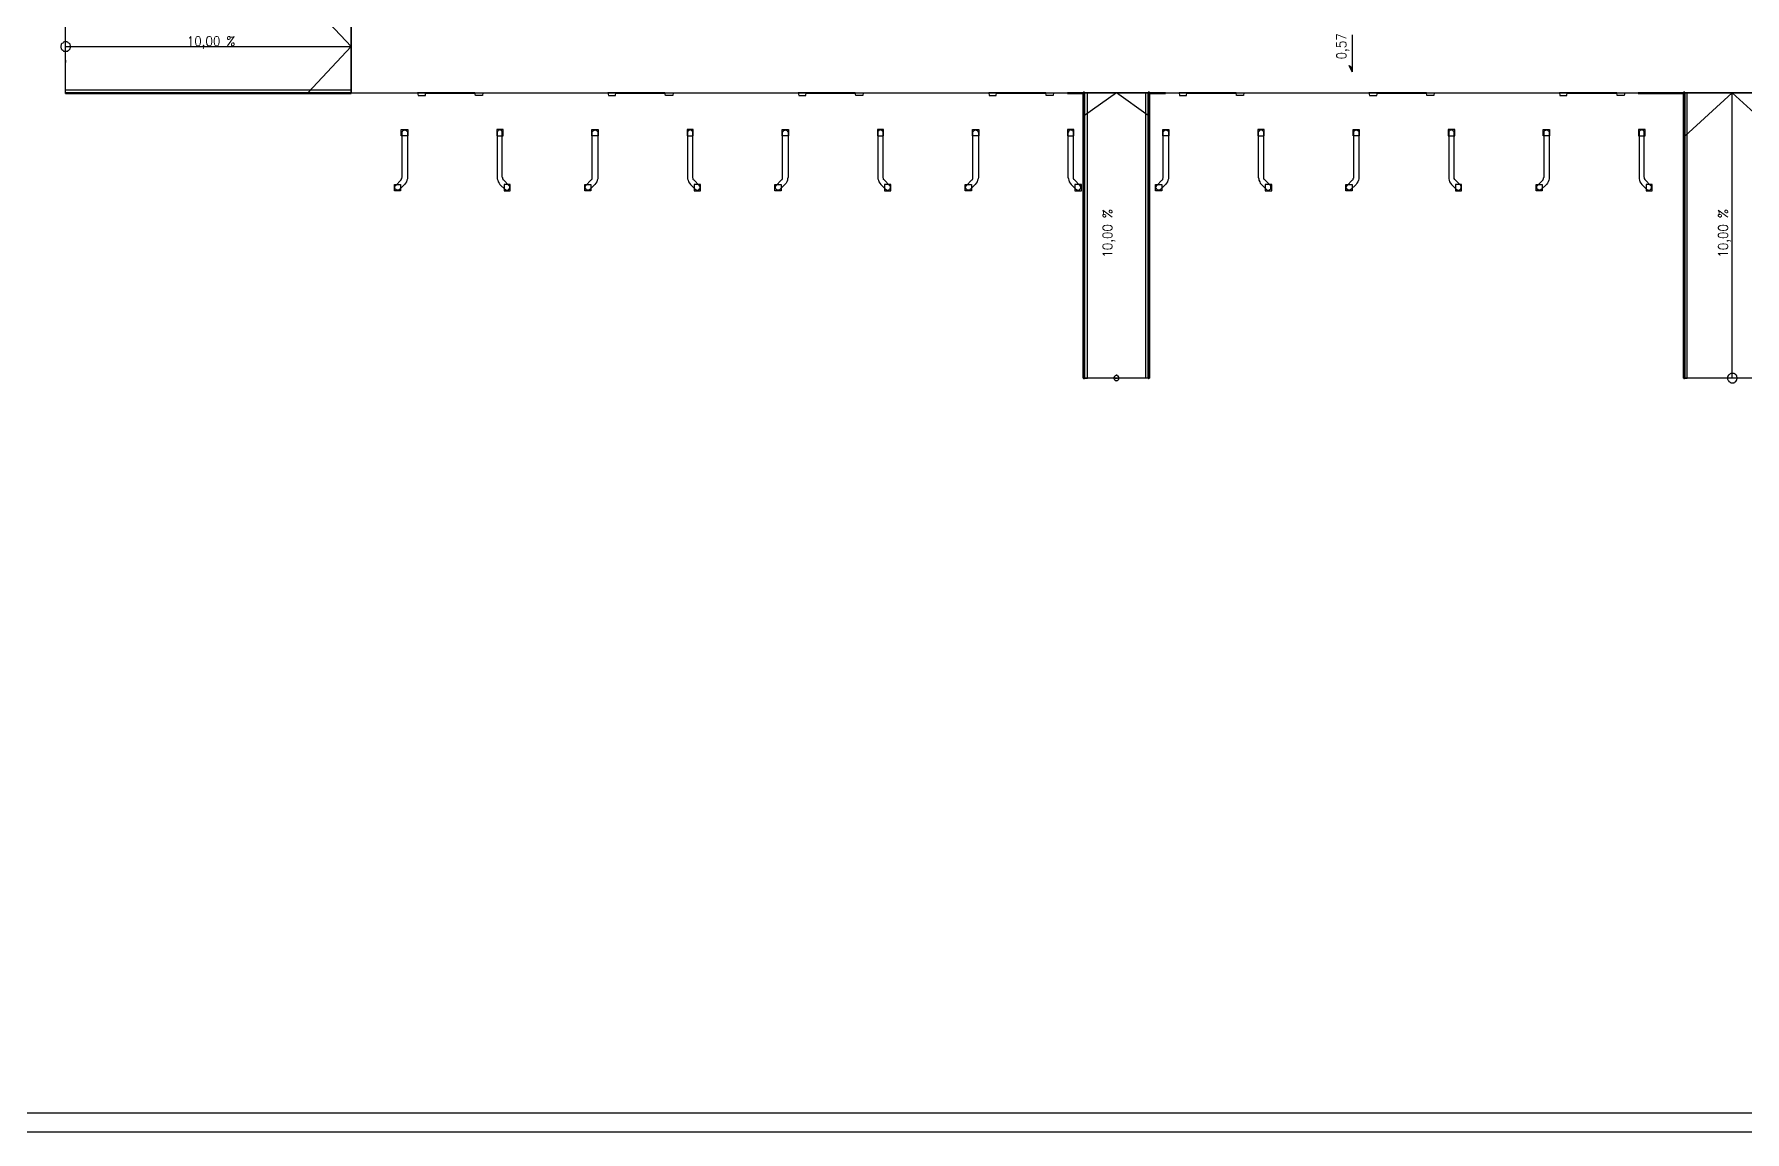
# Model space of a CAD drawing. Header units: millimetres. Extents: x 0 to 420, y 0 to 297.
# Drawn here: x 87.4 to 243.8, y 0 to 100.3 of the extents above; entities that cross this region are included whole.
import ezdxf

# ---------------------------------------------------------------- set-up
doc = ezdxf.new("R2010")
doc.units = ezdxf.units.MM
doc.layers.get('0').update_dxf_attribs({"linetype": 'CONTINUOUS'})
doc.styles.get("Standard").update_dxf_attribs({"font": 'STANDARD'})

msp = doc.modelspace()

# ---------------------------------------------------------------- hatches: boundary and pattern name
at = {"true_color": 0x000007}
h = msp.add_hatch(color=0, dxfattribs=at)
h.paths.add_polyline_path([(207.602667, 97.451333), (207.899, 97.239667), (207.687333, 97.239667)], flags=0)
h.paths.add_polyline_path([(207.899, 97.239667), (207.687333, 97.239667), (207.899, 96.858667)], flags=0)
at = {"true_color": 0x0000fc}
h = msp.add_hatch(color=0, dxfattribs=at)
h.paths.add_polyline_path([(127.719667, 94.953667), (123.19, 94.953667), (127.719667, 94.911333)], flags=0)
h.paths.add_polyline_path([(123.19, 94.953667), (127.719667, 94.911333), (123.19, 94.911333)], flags=0)
h = msp.add_hatch(color=0, dxfattribs=at)
h.paths.add_polyline_path([(145.076333, 94.953667), (140.589, 94.953667), (145.076333, 94.911333)], flags=0)
h.paths.add_polyline_path([(140.589, 94.953667), (145.076333, 94.911333), (140.589, 94.911333)], flags=0)
h = msp.add_hatch(color=0, dxfattribs=at)
h.paths.add_polyline_path([(162.475333, 94.953667), (157.988, 94.953667), (162.475333, 94.911333)], flags=0)
h.paths.add_polyline_path([(157.988, 94.953667), (162.475333, 94.911333), (157.988, 94.911333)], flags=0)
h = msp.add_hatch(color=0, dxfattribs=at)
h.paths.add_polyline_path([(179.874333, 94.953667), (175.387, 94.953667), (179.874333, 94.911333)], flags=0)
h.paths.add_polyline_path([(175.387, 94.953667), (179.874333, 94.911333), (175.387, 94.911333)], flags=0)
h = msp.add_hatch(color=0, dxfattribs=at)
h.paths.add_polyline_path([(197.273333, 94.953667), (192.786, 94.953667), (197.273333, 94.911333)], flags=0)
h.paths.add_polyline_path([(192.786, 94.953667), (197.273333, 94.911333), (192.786, 94.911333)], flags=0)
h = msp.add_hatch(color=0, dxfattribs=at)
h.paths.add_polyline_path([(214.672333, 94.953667), (210.185, 94.953667), (214.672333, 94.911333)], flags=0)
h.paths.add_polyline_path([(210.185, 94.953667), (214.672333, 94.911333), (210.185, 94.911333)], flags=0)
h = msp.add_hatch(color=0, dxfattribs=at)
h.paths.add_polyline_path([(232.071333, 94.953667), (227.541667, 94.953667), (232.071333, 94.911333)], flags=0)
h.paths.add_polyline_path([(227.541667, 94.953667), (232.071333, 94.911333), (227.541667, 94.911333)], flags=0)

# ---------------------------------------------------------------- linework, layer by layer
at = {"color": 0, "true_color": 0x000007}
for points in [[(0.211668, 0), (420.073667, 0), (420.073667, 296.925999), (0.211668, 296.925999)], [(7.239002, 1.735667), (418.338, 1.735667), (418.338, 295.190332), (7.239002, 295.190332)], [(116.416667, 94.953667), (377.994333, 94.953667), (377.994333, 103.589667), (116.416667, 103.589667)], [(90.762667, 99.187), (90.762667, 99.229333), (90.720333, 99.314), (90.720333, 99.398667), (90.678, 99.441), (90.593333, 99.483333), (90.551, 99.525667), (90.508667, 99.568), (90.424, 99.610333), (90.339333, 99.610333), (90.297, 99.610333), (90.212333, 99.610333), (90.127667, 99.568), (90.085333, 99.525667), (90.043, 99.483333), (89.958333, 99.441), (89.916, 99.398667), (89.916, 99.314), (89.873667, 99.229333), (89.873667, 99.187), (89.873667, 99.102333), (89.916, 99.017667), (89.916, 98.975333), (89.958333, 98.890667), (90.043, 98.848333), (90.085333, 98.806), (90.127667, 98.763667), (90.212333, 98.763667), (90.297, 98.763667), (90.339333, 98.763667), (90.424, 98.763667), (90.508667, 98.763667), (90.551, 98.806), (90.593333, 98.848333), (90.678, 98.890667), (90.720333, 98.975333), (90.720333, 99.017667), (90.762667, 99.102333)], [(207.602667, 97.451333), (207.899, 97.239667), (207.687333, 97.239667)], [(207.899, 97.239667), (207.687333, 97.239667), (207.899, 96.858667)], [(116.416667, 95.080667), (116.416667, 94.953667), (90.297, 94.953667), (90.297, 95.207667), (116.416667, 95.207667)], [(116.416667, 94.869), (90.297, 94.869), (90.297, 94.953667), (116.416667, 94.953667), (116.416667, 94.869), (90.297, 94.869), (90.297, 94.953667), (116.416667, 94.953667), (116.416667, 94.869), (90.297, 94.869), (90.297, 94.953667), (116.416667, 94.953667), (116.416667, 94.869), (90.297, 94.869), (90.297, 94.953667), (116.416667, 94.953667), (116.416667, 94.869), (116.416667, 94.953667), (90.297, 94.953667), (90.297, 94.869)], [(90.297, 94.953667), (90.297, 94.911333), (90.297, 94.869), (90.339333, 94.869), (90.339333, 94.911333), (90.339333, 94.953667)], [(92.964, 94.869), (92.964, 94.953667), (92.879333, 94.953667), (92.879333, 94.869)], [(95.546333, 94.869), (95.546333, 94.953667), (95.504, 94.953667), (95.504, 94.869)], [(98.171, 94.869), (98.171, 94.953667), (98.128667, 94.953667), (98.128667, 94.869)], [(100.795667, 94.869), (100.795667, 94.953667), (100.711, 94.953667), (100.711, 94.869)], [(103.378, 94.869), (103.378, 94.953667), (103.335667, 94.953667), (103.335667, 94.869)], [(106.002667, 94.869), (106.002667, 94.953667), (105.960333, 94.953667), (105.960333, 94.869)], [(108.627333, 94.869), (108.627333, 94.953667), (108.542667, 94.953667), (108.542667, 94.869)], [(111.209667, 94.869), (111.209667, 94.953667), (111.167333, 94.953667), (111.167333, 94.869)], [(113.834333, 94.869), (113.834333, 94.953667), (113.749667, 94.953667), (113.749667, 94.869)], [(116.416667, 94.953667), (116.374333, 94.953667), (116.374333, 94.911333), (116.374333, 94.869), (116.416667, 94.869), (116.416667, 94.911333)], [(122.470333, 94.953667), (122.512667, 94.699667), (122.555, 94.699667), (123.147667, 94.699667), (123.19, 94.699667), (123.19, 94.953667)], [(123.19, 94.911333), (127.719667, 94.911333), (127.719667, 94.953667), (123.19, 94.953667)], [(123.19, 94.911333), (123.782667, 94.911333)], [(123.782667, 94.911333), (124.375333, 94.911333), (123.782667, 94.911333), (123.19, 94.911333)], [(124.375333, 94.911333), (124.968, 94.911333), (124.375333, 94.911333), (123.486333, 94.911333), (124.375333, 94.911333), (124.968, 94.911333), (124.375333, 94.911333), (123.486333, 94.911333)], [(124.968, 94.911333), (125.518333, 94.911333), (124.968, 94.911333), (124.079, 94.911333)], [(125.518333, 94.911333), (126.111, 94.911333), (125.518333, 94.911333), (124.671667, 94.911333)], [(126.111, 94.911333), (126.703667, 94.911333), (126.111, 94.911333), (125.222, 94.911333)], [(126.703667, 94.911333), (127.254, 94.911333), (126.703667, 94.911333), (125.814667, 94.911333)], [(127.254, 94.911333), (127.719667, 94.911333), (127.254, 94.911333), (126.407333, 94.911333)], [(127.719667, 94.911333), (127.550333, 94.911333), (127.719667, 94.911333), (126.957667, 94.911333)], [(128.439333, 94.953667), (128.397, 94.699667), (128.354667, 94.699667), (127.762, 94.699667), (127.719667, 94.953667)], [(139.869333, 94.953667), (139.911667, 94.699667), (139.954, 94.699667), (140.546667, 94.699667), (140.589, 94.953667)], [(140.589, 94.911333), (145.076333, 94.911333), (145.076333, 94.953667), (140.589, 94.953667)], [(140.589, 94.911333), (141.181667, 94.911333)], [(141.181667, 94.911333), (141.774333, 94.911333), (141.181667, 94.911333), (140.589, 94.911333)], [(141.774333, 94.911333), (142.324667, 94.911333), (141.774333, 94.911333), (140.885333, 94.911333), (141.774333, 94.911333), (142.324667, 94.911333), (141.774333, 94.911333), (140.885333, 94.911333)], [(142.324667, 94.911333), (142.917333, 94.911333), (142.324667, 94.911333), (141.478, 94.911333)], [(142.917333, 94.911333), (143.51, 94.911333), (142.917333, 94.911333), (142.070667, 94.911333)], [(143.51, 94.911333), (144.060333, 94.911333), (143.51, 94.911333), (142.621, 94.911333)], [(144.060333, 94.911333), (144.653, 94.911333), (144.060333, 94.911333), (143.213667, 94.911333)], [(144.653, 94.911333), (145.076333, 94.911333), (144.653, 94.911333), (143.806333, 94.911333)], [(145.076333, 94.911333), (144.949333, 94.911333), (145.076333, 94.911333), (144.356667, 94.911333)], [(145.838333, 94.953667), (145.796, 94.699667), (145.753667, 94.699667), (145.161, 94.699667), (145.118667, 94.699667), (145.076333, 94.953667)], [(157.268333, 94.953667), (157.310667, 94.699667), (157.353, 94.699667), (157.903333, 94.699667), (157.945667, 94.699667), (157.988, 94.953667)], [(157.988, 94.911333), (162.475333, 94.911333), (162.475333, 94.953667), (157.988, 94.953667)], [(157.988, 94.911333), (158.580667, 94.911333)], [(158.580667, 94.911333), (159.131, 94.911333), (158.580667, 94.911333), (157.988, 94.911333)], [(159.131, 94.911333), (159.723667, 94.911333), (159.131, 94.911333), (158.284333, 94.911333), (159.131, 94.911333), (159.723667, 94.911333), (159.131, 94.911333), (158.284333, 94.911333)], [(159.723667, 94.911333), (160.316333, 94.911333), (159.723667, 94.911333), (158.877, 94.911333)], [(160.316333, 94.911333), (160.909, 94.911333), (160.316333, 94.911333), (159.427333, 94.911333)], [(160.909, 94.911333), (161.459333, 94.911333), (160.909, 94.911333), (160.02, 94.911333)], [(161.459333, 94.911333), (162.052, 94.911333), (161.459333, 94.911333), (160.612667, 94.911333)], [(162.052, 94.911333), (162.475333, 94.911333), (162.052, 94.911333), (161.163, 94.911333)], [(162.475333, 94.911333), (162.348333, 94.911333), (162.475333, 94.911333), (161.755667, 94.911333)], [(163.195, 94.953667), (163.152667, 94.699667), (162.56, 94.699667), (162.517667, 94.699667), (162.475333, 94.953667)], [(174.667333, 94.953667), (174.709667, 94.699667), (175.302333, 94.699667), (175.344667, 94.699667), (175.387, 94.953667)], [(175.387, 94.911333), (179.874333, 94.911333), (179.874333, 94.953667), (175.387, 94.953667)], [(175.387, 94.911333), (175.979667, 94.911333)], [(175.979667, 94.911333), (176.53, 94.911333), (175.979667, 94.911333), (175.387, 94.911333)], [(176.53, 94.911333), (177.122667, 94.911333), (176.53, 94.911333), (175.683333, 94.911333), (176.53, 94.911333), (177.122667, 94.911333), (176.53, 94.911333), (175.683333, 94.911333)], [(177.122667, 94.911333), (177.715333, 94.911333), (177.122667, 94.911333), (176.233667, 94.911333)], [(177.715333, 94.911333), (178.265667, 94.911333), (177.715333, 94.911333), (176.826333, 94.911333)], [(178.265667, 94.911333), (178.858333, 94.911333), (178.265667, 94.911333), (177.419, 94.911333)], [(178.858333, 94.911333), (179.451, 94.911333), (178.858333, 94.911333), (178.011667, 94.911333)], [(179.451, 94.911333), (179.874333, 94.911333), (179.451, 94.911333), (178.562, 94.911333)], [(179.874333, 94.911333), (179.747333, 94.911333), (179.874333, 94.911333), (179.154667, 94.911333)], [(180.594, 94.953667), (180.551667, 94.699667), (179.959, 94.699667), (179.916667, 94.699667), (179.874333, 94.953667)], [(181.864, 94.953667), (183.430333, 94.953667), (183.430333, 94.869), (181.864, 94.869), (181.864, 94.953667), (183.430333, 94.953667), (183.430333, 94.869), (181.864, 94.869), (181.864, 94.953667), (183.430333, 94.953667), (183.430333, 94.869), (181.864, 94.869), (181.864, 94.953667), (183.430333, 94.953667), (183.430333, 94.869), (181.864, 94.869), (181.864, 94.953667), (181.864, 94.869), (183.430333, 94.869), (183.430333, 94.953667)], [(181.864, 94.869), (181.906333, 94.869), (181.906333, 94.911333), (181.906333, 94.953667), (181.864, 94.953667), (181.864, 94.911333)], [(183.303333, 94.953667), (183.345667, 94.953667), (183.388, 94.953667), (183.430333, 94.953667), (183.430333, 94.996), (183.388, 94.996), (183.345667, 94.996)], [(183.430333, 94.953667), (183.430333, 68.876333), (183.303333, 68.876333), (183.303333, 94.953667), (183.430333, 94.953667), (183.430333, 68.876333), (183.303333, 68.876333), (183.303333, 94.953667), (183.430333, 94.953667), (183.430333, 68.876333), (183.303333, 68.876333), (183.303333, 94.953667), (183.430333, 94.953667), (183.430333, 68.876333), (183.303333, 68.876333), (183.303333, 94.953667), (183.430333, 94.953667), (183.303333, 94.953667), (183.303333, 68.876333), (183.430333, 68.876333)], [(183.557333, 94.953667), (183.430333, 94.953667), (183.430333, 68.876333), (183.684333, 68.876333), (183.684333, 94.953667)], [(189.103, 94.953667), (189.23, 94.953667), (189.23, 68.876333), (189.018333, 68.876333), (189.018333, 94.953667)], [(189.23, 94.953667), (189.272333, 94.953667), (189.314667, 94.953667), (189.357, 94.953667), (189.357, 94.996), (189.314667, 94.996), (189.272333, 94.996), (189.23, 94.996)], [(190.796333, 94.869), (189.23, 94.869), (189.23, 94.953667), (190.796333, 94.953667), (190.796333, 94.869), (189.23, 94.869), (189.23, 94.953667), (190.796333, 94.953667), (190.796333, 94.869), (189.23, 94.869), (189.23, 94.953667), (190.796333, 94.953667), (190.796333, 94.869), (189.23, 94.869), (189.23, 94.953667), (190.796333, 94.953667), (190.796333, 94.869), (190.796333, 94.953667), (189.23, 94.953667), (189.23, 94.869)], [(189.357, 94.953667), (189.357, 68.876333), (189.23, 68.876333), (189.23, 94.953667), (189.357, 94.953667), (189.357, 68.876333), (189.23, 68.876333), (189.23, 94.953667), (189.357, 94.953667), (189.357, 68.876333), (189.23, 68.876333), (189.23, 94.953667), (189.357, 94.953667), (189.357, 68.876333), (189.23, 68.876333), (189.23, 94.953667), (189.357, 94.953667), (189.23, 94.953667), (189.23, 68.876333), (189.357, 68.876333)], [(190.796333, 94.953667), (190.754, 94.953667), (190.754, 94.911333), (190.754, 94.869), (190.796333, 94.869), (190.838667, 94.869), (190.838667, 94.911333), (190.838667, 94.953667)], [(192.066333, 94.953667), (192.108667, 94.699667), (192.701333, 94.699667), (192.743667, 94.699667), (192.786, 94.953667)], [(192.786, 94.911333), (197.273333, 94.911333), (197.273333, 94.953667), (192.786, 94.953667)], [(192.786, 94.911333), (193.336333, 94.911333)], [(193.336333, 94.911333), (193.929, 94.911333), (193.336333, 94.911333), (192.786, 94.911333)], [(193.929, 94.911333), (194.521667, 94.911333), (193.929, 94.911333), (193.082333, 94.911333), (193.929, 94.911333), (194.521667, 94.911333), (193.929, 94.911333), (193.082333, 94.911333)], [(194.521667, 94.911333), (195.114333, 94.911333), (194.521667, 94.911333), (193.632667, 94.911333)], [(195.114333, 94.911333), (195.664667, 94.911333), (195.114333, 94.911333), (194.225333, 94.911333)], [(195.664667, 94.911333), (196.257333, 94.911333), (195.664667, 94.911333), (194.818, 94.911333)], [(196.257333, 94.911333), (196.85, 94.911333), (196.257333, 94.911333), (195.368333, 94.911333)], [(196.85, 94.911333), (197.273333, 94.911333), (196.85, 94.911333), (195.961, 94.911333)], [(197.273333, 94.911333), (197.104, 94.911333), (197.273333, 94.911333), (196.553667, 94.911333)], [(197.993, 94.953667), (197.950667, 94.699667), (197.908333, 94.699667), (197.358, 94.699667), (197.315667, 94.699667), (197.273333, 94.953667)], [(209.423, 94.953667), (209.465333, 94.699667), (209.507667, 94.699667), (210.100333, 94.699667), (210.142667, 94.699667), (210.185, 94.953667)], [(210.185, 94.911333), (214.672333, 94.911333), (214.672333, 94.953667), (210.185, 94.953667)], [(210.185, 94.911333), (210.735333, 94.911333)], [(210.735333, 94.911333), (211.328, 94.911333), (210.735333, 94.911333), (210.185, 94.911333)], [(211.328, 94.911333), (211.920667, 94.911333), (211.328, 94.911333), (210.439, 94.911333), (211.328, 94.911333), (211.920667, 94.911333), (211.328, 94.911333), (210.439, 94.911333)], [(211.920667, 94.911333), (212.471, 94.911333), (211.920667, 94.911333), (211.031667, 94.911333)], [(212.471, 94.911333), (213.063667, 94.911333), (212.471, 94.911333), (211.624333, 94.911333)], [(213.063667, 94.911333), (213.656333, 94.911333), (213.063667, 94.911333), (212.217, 94.911333)], [(213.656333, 94.911333), (214.206667, 94.911333), (213.656333, 94.911333), (212.767333, 94.911333)], [(214.206667, 94.911333), (214.672333, 94.911333), (214.206667, 94.911333), (213.36, 94.911333)], [(214.672333, 94.911333), (214.503, 94.911333), (214.672333, 94.911333), (213.952667, 94.911333)], [(215.392, 94.953667), (215.349667, 94.699667), (215.307333, 94.699667), (214.714667, 94.699667), (214.672333, 94.953667)], [(226.822, 94.953667), (226.864333, 94.699667), (226.906667, 94.699667), (227.499333, 94.699667), (227.541667, 94.953667)], [(227.541667, 94.911333), (232.071333, 94.911333), (232.071333, 94.953667), (227.541667, 94.953667)], [(227.541667, 94.911333), (228.134333, 94.911333)], [(228.134333, 94.911333), (228.727, 94.911333), (228.134333, 94.911333), (227.541667, 94.911333)], [(228.727, 94.911333), (229.319667, 94.911333), (228.727, 94.911333), (227.838, 94.911333), (228.727, 94.911333), (229.319667, 94.911333), (228.727, 94.911333), (227.838, 94.911333)], [(229.319667, 94.911333), (229.87, 94.911333), (229.319667, 94.911333), (228.430667, 94.911333)], [(229.87, 94.911333), (230.462667, 94.911333), (229.87, 94.911333), (229.023333, 94.911333)], [(230.462667, 94.911333), (231.055333, 94.911333), (230.462667, 94.911333), (229.573667, 94.911333)], [(231.055333, 94.911333), (231.605667, 94.911333), (231.055333, 94.911333), (230.166333, 94.911333)], [(231.605667, 94.911333), (232.071333, 94.911333), (231.605667, 94.911333), (230.759, 94.911333)], [(232.071333, 94.911333), (231.902, 94.911333), (232.071333, 94.911333), (231.309333, 94.911333)], [(232.791, 94.953667), (232.748667, 94.699667), (232.706333, 94.699667), (232.113667, 94.699667), (232.071333, 94.953667)], [(234.061, 94.869), (234.103333, 94.911333), (234.103333, 94.953667), (234.061, 94.953667), (234.018667, 94.953667), (234.018667, 94.911333), (234.018667, 94.869)], [(234.061, 94.953667), (238.294333, 94.953667), (238.294333, 94.869), (234.061, 94.869), (234.061, 94.953667), (238.294333, 94.953667), (238.294333, 94.869), (234.061, 94.869), (234.061, 94.953667), (238.294333, 94.953667), (238.294333, 94.869), (234.061, 94.869), (234.061, 94.953667), (238.294333, 94.953667), (238.294333, 94.869), (234.061, 94.869), (234.061, 94.953667), (234.061, 94.869), (238.294333, 94.869), (238.294333, 94.953667)], [(236.135333, 94.953667), (236.135333, 94.869), (236.177667, 94.869), (236.177667, 94.953667)], [(238.167333, 94.953667), (238.209667, 94.953667), (238.252, 94.953667), (238.294333, 94.953667), (238.294333, 94.996), (238.252, 94.996), (238.209667, 94.996), (238.167333, 94.996)], [(238.294333, 94.953667), (238.294333, 68.876333), (238.167333, 68.876333), (238.167333, 94.953667), (238.294333, 94.953667), (238.294333, 68.876333), (238.167333, 68.876333), (238.167333, 94.953667), (238.294333, 94.953667), (238.294333, 68.876333), (238.167333, 68.876333), (238.167333, 94.953667), (238.294333, 94.953667), (238.294333, 68.876333), (238.167333, 68.876333), (238.167333, 94.953667), (238.294333, 94.953667), (238.167333, 94.953667), (238.167333, 68.876333), (238.294333, 68.876333)], [(238.379, 94.953667), (238.294333, 94.953667), (238.294333, 68.876333), (238.506, 68.876333), (238.506, 94.953667)], [(183.430333, 92.371333), (183.303333, 92.371333), (183.303333, 92.329), (183.430333, 92.329)], [(189.357, 92.371333), (189.23, 92.371333), (189.23, 92.329), (189.357, 92.329)], [(238.294333, 92.371333), (238.167333, 92.371333), (238.167333, 92.329), (238.294333, 92.329)], [(121.539, 91.313), (121.539, 87.249), (121.539, 87.079667), (121.496667, 86.952667), (121.454333, 86.825667), (121.369667, 86.698667), (121.285, 86.571667), (120.819333, 86.106), (120.777, 86.106), (120.734667, 86.063667), (120.692333, 86.063667), (120.65, 86.063667), (120.607667, 86.063667), (120.565333, 86.063667), (120.523, 86.106), (120.480667, 86.106), (120.438333, 86.148333), (120.438333, 86.190667), (120.396, 86.190667), (120.396, 86.233), (120.396, 86.275333), (120.396, 86.317667), (120.396, 86.36), (120.396, 86.402333), (120.438333, 86.444667), (120.480667, 86.487), (120.946333, 86.952667), (120.988667, 86.995), (120.988667, 87.037333), (121.031, 87.122), (121.031, 87.164333), (121.073333, 87.249), (121.073333, 91.313), (121.073333, 91.355333), (121.073333, 91.397667), (121.073333, 91.44), (121.115667, 91.44), (121.115667, 91.482333), (121.158, 91.524667), (121.200333, 91.524667), (121.242667, 91.524667), (121.285, 91.567), (121.327333, 91.567), (121.369667, 91.524667), (121.412, 91.524667), (121.454333, 91.482333), (121.496667, 91.44), (121.539, 91.397667), (121.539, 91.355333)], [(121.581333, 91.609333), (121.581333, 91.016667), (120.988667, 91.016667), (120.988667, 91.609333)], [(129.709333, 91.609333), (129.709333, 91.016667), (130.302, 91.016667), (130.302, 91.609333)], [(129.751667, 91.313), (129.751667, 87.249), (129.751667, 87.079667), (129.794, 86.952667), (129.836333, 86.825667), (129.921, 86.698667), (130.005667, 86.571667), (130.471333, 86.106), (130.513667, 86.106), (130.556, 86.063667), (130.598333, 86.063667), (130.640667, 86.063667), (130.683, 86.063667), (130.725333, 86.063667), (130.767667, 86.106), (130.81, 86.106), (130.852333, 86.148333), (130.852333, 86.190667), (130.894667, 86.190667), (130.894667, 86.233), (130.894667, 86.275333), (130.894667, 86.317667), (130.894667, 86.36), (130.894667, 86.402333), (130.852333, 86.444667), (130.81, 86.487), (130.344333, 86.952667), (130.302, 86.995), (130.302, 87.037333), (130.259667, 87.122), (130.259667, 87.164333), (130.217333, 87.249), (130.217333, 91.313), (130.217333, 91.355333), (130.217333, 91.397667), (130.217333, 91.44), (130.175, 91.44), (130.175, 91.482333), (130.132667, 91.524667), (130.090333, 91.524667), (130.048, 91.524667), (130.005667, 91.567), (129.963333, 91.567), (129.921, 91.524667), (129.878667, 91.524667), (129.836333, 91.482333), (129.794, 91.44), (129.751667, 91.397667), (129.751667, 91.355333)], [(138.938, 91.313), (138.938, 87.249), (138.938, 87.079667), (138.895667, 86.952667), (138.853333, 86.825667), (138.768667, 86.698667), (138.684, 86.571667), (138.218333, 86.106), (138.176, 86.106), (138.133667, 86.063667), (138.091333, 86.063667), (138.049, 86.063667), (138.006667, 86.063667), (137.964333, 86.063667), (137.922, 86.063667), (137.922, 86.106), (137.879667, 86.106), (137.837333, 86.148333), (137.837333, 86.190667), (137.795, 86.190667), (137.795, 86.233), (137.795, 86.275333), (137.795, 86.317667), (137.795, 86.36), (137.795, 86.402333), (137.837333, 86.444667), (137.837333, 86.487), (138.303, 86.952667), (138.345333, 86.995), (138.387667, 87.037333), (138.43, 87.122), (138.43, 87.164333), (138.43, 87.249), (138.43, 91.313), (138.43, 91.355333), (138.472333, 91.397667), (138.472333, 91.44), (138.514667, 91.44), (138.514667, 91.482333), (138.557, 91.524667), (138.599333, 91.524667), (138.641667, 91.524667), (138.684, 91.567), (138.726333, 91.567), (138.768667, 91.524667), (138.811, 91.524667), (138.853333, 91.482333), (138.895667, 91.44), (138.938, 91.397667), (138.938, 91.355333)], [(138.980333, 91.609333), (138.980333, 91.016667), (138.387667, 91.016667), (138.387667, 91.609333)], [(147.108333, 91.609333), (147.108333, 91.016667), (147.658667, 91.016667), (147.658667, 91.609333)], [(147.150667, 91.313), (147.150667, 87.249), (147.150667, 87.079667), (147.193, 86.952667), (147.235333, 86.825667), (147.32, 86.698667), (147.404667, 86.571667), (147.870333, 86.106), (147.912667, 86.106), (147.955, 86.063667), (147.997333, 86.063667), (148.039667, 86.063667), (148.082, 86.063667), (148.124333, 86.063667), (148.166667, 86.106), (148.209, 86.106), (148.251333, 86.148333), (148.251333, 86.190667), (148.293667, 86.190667), (148.293667, 86.233), (148.293667, 86.275333), (148.293667, 86.317667), (148.293667, 86.36), (148.251333, 86.402333), (148.251333, 86.444667), (148.209, 86.487), (147.743333, 86.952667), (147.701, 86.995), (147.658667, 87.037333), (147.658667, 87.122), (147.616333, 87.164333), (147.616333, 87.249), (147.616333, 91.313), (147.616333, 91.355333), (147.616333, 91.397667), (147.616333, 91.44), (147.574, 91.44), (147.531667, 91.482333), (147.531667, 91.524667), (147.489333, 91.524667), (147.447, 91.524667), (147.404667, 91.567), (147.362333, 91.567), (147.32, 91.524667), (147.277667, 91.524667), (147.235333, 91.524667), (147.235333, 91.482333), (147.193, 91.44), (147.150667, 91.44), (147.150667, 91.397667), (147.150667, 91.355333)], [(156.337, 91.313), (156.337, 87.249), (156.294667, 87.079667), (156.294667, 86.952667), (156.21, 86.825667), (156.167667, 86.698667), (156.040667, 86.571667), (155.575, 86.106), (155.532667, 86.063667), (155.490333, 86.063667), (155.448, 86.063667), (155.405667, 86.063667), (155.363333, 86.063667), (155.321, 86.063667), (155.278667, 86.106), (155.236333, 86.148333), (155.194, 86.190667), (155.194, 86.233), (155.194, 86.275333), (155.194, 86.317667), (155.194, 86.36), (155.194, 86.402333), (155.236333, 86.444667), (155.236333, 86.487), (155.702, 86.952667), (155.744333, 86.995), (155.786667, 87.037333), (155.829, 87.122), (155.829, 87.164333), (155.829, 87.249), (155.829, 91.313), (155.829, 91.355333), (155.871333, 91.397667), (155.871333, 91.44), (155.913667, 91.482333), (155.956, 91.524667), (155.998333, 91.524667), (156.040667, 91.524667), (156.040667, 91.567), (156.083, 91.567), (156.125333, 91.524667), (156.167667, 91.524667), (156.21, 91.524667), (156.252333, 91.482333), (156.294667, 91.44), (156.294667, 91.397667), (156.337, 91.355333)], [(156.379333, 91.609333), (156.379333, 91.016667), (155.786667, 91.016667), (155.786667, 91.609333)], [(164.507333, 91.609333), (164.507333, 91.016667), (165.057667, 91.016667), (165.057667, 91.609333)], [(164.549667, 91.313), (164.549667, 87.249), (164.549667, 87.079667), (164.592, 86.952667), (164.634333, 86.825667), (164.719, 86.698667), (164.803667, 86.571667), (165.269333, 86.106), (165.311667, 86.106), (165.354, 86.063667), (165.396333, 86.063667), (165.438667, 86.063667), (165.481, 86.063667), (165.523333, 86.063667), (165.565667, 86.106), (165.608, 86.106), (165.608, 86.148333), (165.650333, 86.190667), (165.692667, 86.233), (165.692667, 86.275333), (165.692667, 86.317667), (165.692667, 86.36), (165.650333, 86.402333), (165.650333, 86.444667), (165.608, 86.487), (165.142333, 86.952667), (165.1, 86.995), (165.057667, 87.037333), (165.057667, 87.122), (165.015333, 87.164333), (165.015333, 87.249), (165.015333, 91.313), (165.015333, 91.355333), (165.015333, 91.397667), (164.973, 91.44), (164.930667, 91.482333), (164.930667, 91.524667), (164.888333, 91.524667), (164.846, 91.524667), (164.803667, 91.567), (164.761333, 91.567), (164.719, 91.524667), (164.676667, 91.524667), (164.634333, 91.524667), (164.592, 91.482333), (164.592, 91.44), (164.549667, 91.44), (164.549667, 91.397667), (164.549667, 91.355333)], [(173.736, 91.313), (173.736, 87.249), (173.693667, 87.079667), (173.651333, 86.952667), (173.609, 86.825667), (173.524333, 86.698667), (173.439667, 86.571667), (172.974, 86.106), (172.931667, 86.106), (172.931667, 86.063667), (172.889333, 86.063667), (172.847, 86.063667), (172.804667, 86.063667), (172.762333, 86.063667), (172.72, 86.063667), (172.677667, 86.106), (172.635333, 86.106), (172.635333, 86.148333), (172.593, 86.190667), (172.550667, 86.233), (172.550667, 86.275333), (172.550667, 86.317667), (172.593, 86.36), (172.593, 86.402333), (172.593, 86.444667), (172.635333, 86.487), (173.101, 86.952667), (173.143333, 86.995), (173.185667, 87.037333), (173.228, 87.122), (173.228, 87.164333), (173.228, 87.249), (173.228, 91.313), (173.228, 91.355333), (173.228, 91.397667), (173.270333, 91.44), (173.312667, 91.482333), (173.355, 91.524667), (173.397333, 91.524667), (173.439667, 91.567), (173.482, 91.567), (173.524333, 91.524667), (173.566667, 91.524667), (173.609, 91.524667), (173.651333, 91.482333), (173.651333, 91.44), (173.693667, 91.44), (173.693667, 91.397667), (173.693667, 91.355333)], [(173.778333, 91.609333), (173.778333, 91.016667), (173.185667, 91.016667), (173.185667, 91.609333)], [(181.864, 91.609333), (181.864, 91.016667), (182.456667, 91.016667), (182.456667, 91.609333)], [(181.906333, 91.313), (181.906333, 87.249), (181.948667, 87.079667), (181.991, 86.952667), (182.033333, 86.825667), (182.118, 86.698667), (182.202667, 86.571667), (182.668333, 86.106), (182.710667, 86.106), (182.710667, 86.063667), (182.753, 86.063667), (182.795333, 86.063667), (182.837667, 86.063667), (182.88, 86.063667), (182.922333, 86.063667), (182.964667, 86.106), (183.007, 86.106), (183.007, 86.148333), (183.049333, 86.190667), (183.091667, 86.233), (183.091667, 86.275333), (183.091667, 86.317667), (183.049333, 86.36), (183.049333, 86.402333), (183.049333, 86.444667), (183.007, 86.487), (182.541333, 86.952667), (182.499, 86.995), (182.456667, 87.037333), (182.414333, 87.122), (182.414333, 87.164333), (182.414333, 87.249), (182.414333, 91.313), (182.414333, 91.355333), (182.414333, 91.397667), (182.372, 91.44), (182.329667, 91.482333), (182.287333, 91.524667), (182.245, 91.524667), (182.202667, 91.567), (182.160333, 91.567), (182.118, 91.524667), (182.075667, 91.524667), (182.033333, 91.524667), (181.991, 91.482333), (181.991, 91.44), (181.948667, 91.44), (181.948667, 91.397667), (181.948667, 91.355333)], [(191.092667, 91.313), (191.092667, 87.249), (191.092667, 87.079667), (191.050333, 86.952667), (191.008, 86.825667), (190.923333, 86.698667), (190.838667, 86.571667), (190.373, 86.106), (190.330667, 86.106), (190.288333, 86.063667), (190.246, 86.063667), (190.203667, 86.063667), (190.161333, 86.063667), (190.119, 86.063667), (190.076667, 86.106), (190.034333, 86.106), (190.034333, 86.148333), (189.992, 86.190667), (189.949667, 86.233), (189.949667, 86.275333), (189.949667, 86.317667), (189.949667, 86.36), (189.992, 86.402333), (189.992, 86.444667), (190.034333, 86.487), (190.5, 86.952667), (190.542333, 86.995), (190.584667, 87.037333), (190.584667, 87.122), (190.627, 87.164333), (190.627, 87.249), (190.627, 91.313), (190.627, 91.355333), (190.627, 91.397667), (190.669333, 91.44), (190.711667, 91.482333), (190.711667, 91.524667), (190.754, 91.524667), (190.796333, 91.524667), (190.838667, 91.567), (190.881, 91.567), (190.923333, 91.524667), (190.965667, 91.524667), (191.008, 91.524667), (191.050333, 91.482333), (191.050333, 91.44), (191.092667, 91.44), (191.092667, 91.397667), (191.092667, 91.355333)], [(191.135, 91.609333), (191.135, 91.016667), (190.584667, 91.016667), (190.584667, 91.609333)], [(199.263, 91.609333), (199.263, 91.016667), (199.855667, 91.016667), (199.855667, 91.609333)], [(199.305333, 91.313), (199.305333, 87.249), (199.347667, 87.079667), (199.347667, 86.952667), (199.432333, 86.825667), (199.474667, 86.698667), (199.601667, 86.571667), (200.067333, 86.106), (200.109667, 86.063667), (200.152, 86.063667), (200.194333, 86.063667), (200.236667, 86.063667), (200.279, 86.063667), (200.321333, 86.063667), (200.363667, 86.106), (200.406, 86.148333), (200.448333, 86.190667), (200.448333, 86.233), (200.448333, 86.275333), (200.448333, 86.317667), (200.448333, 86.36), (200.448333, 86.402333), (200.406, 86.444667), (200.406, 86.487), (199.940333, 86.952667), (199.898, 86.995), (199.855667, 87.037333), (199.813333, 87.122), (199.813333, 87.164333), (199.813333, 87.249), (199.813333, 91.313), (199.813333, 91.355333), (199.771, 91.397667), (199.771, 91.44), (199.728667, 91.482333), (199.686333, 91.524667), (199.644, 91.524667), (199.601667, 91.524667), (199.601667, 91.567), (199.559333, 91.567), (199.517, 91.524667), (199.474667, 91.524667), (199.432333, 91.524667), (199.39, 91.482333), (199.39, 91.44), (199.347667, 91.44), (199.347667, 91.397667), (199.305333, 91.355333)], [(208.491667, 91.313), (208.491667, 87.249), (208.491667, 87.079667), (208.449333, 86.952667), (208.407, 86.825667), (208.322333, 86.698667), (208.237667, 86.571667), (207.772, 86.106), (207.729667, 86.106), (207.687333, 86.063667), (207.645, 86.063667), (207.602667, 86.063667), (207.560333, 86.063667), (207.518, 86.063667), (207.475667, 86.106), (207.433333, 86.106), (207.391, 86.148333), (207.391, 86.190667), (207.348667, 86.190667), (207.348667, 86.233), (207.348667, 86.275333), (207.348667, 86.317667), (207.348667, 86.36), (207.391, 86.402333), (207.391, 86.444667), (207.433333, 86.487), (207.899, 86.952667), (207.941333, 86.995), (207.983667, 87.037333), (207.983667, 87.122), (208.026, 87.164333), (208.026, 87.249), (208.026, 91.313), (208.026, 91.355333), (208.026, 91.397667), (208.026, 91.44), (208.068333, 91.44), (208.110667, 91.482333), (208.110667, 91.524667), (208.153, 91.524667), (208.195333, 91.524667), (208.237667, 91.567), (208.28, 91.567), (208.322333, 91.524667), (208.364667, 91.524667), (208.407, 91.524667), (208.407, 91.482333), (208.449333, 91.44), (208.491667, 91.44), (208.491667, 91.397667), (208.491667, 91.355333)], [(208.534, 91.609333), (208.534, 91.016667), (207.983667, 91.016667), (207.983667, 91.609333)], [(216.662, 91.609333), (216.662, 91.016667), (217.254667, 91.016667), (217.254667, 91.609333)], [(216.704333, 91.313), (216.704333, 87.249), (216.704333, 87.079667), (216.746667, 86.952667), (216.789, 86.825667), (216.873667, 86.698667), (216.958333, 86.571667), (217.424, 86.106), (217.466333, 86.106), (217.508667, 86.063667), (217.551, 86.063667), (217.593333, 86.063667), (217.635667, 86.063667), (217.678, 86.063667), (217.720333, 86.063667), (217.720333, 86.106), (217.762667, 86.106), (217.805, 86.148333), (217.805, 86.190667), (217.847333, 86.190667), (217.847333, 86.233), (217.847333, 86.275333), (217.847333, 86.317667), (217.847333, 86.36), (217.847333, 86.402333), (217.805, 86.444667), (217.805, 86.487), (217.339333, 86.952667), (217.297, 86.995), (217.254667, 87.037333), (217.212333, 87.122), (217.212333, 87.164333), (217.212333, 87.249), (217.212333, 91.313), (217.212333, 91.355333), (217.17, 91.397667), (217.17, 91.44), (217.127667, 91.44), (217.127667, 91.482333), (217.085333, 91.524667), (217.043, 91.524667), (217.000667, 91.524667), (216.958333, 91.567), (216.916, 91.567), (216.873667, 91.524667), (216.831333, 91.524667), (216.789, 91.482333), (216.746667, 91.44), (216.704333, 91.397667), (216.704333, 91.355333)], [(225.890667, 91.313), (225.890667, 87.249), (225.890667, 87.079667), (225.848333, 86.952667), (225.806, 86.825667), (225.721333, 86.698667), (225.636667, 86.571667), (225.171, 86.106), (225.128667, 86.106), (225.086333, 86.063667), (225.044, 86.063667), (225.001667, 86.063667), (224.959333, 86.063667), (224.917, 86.063667), (224.874667, 86.106), (224.832333, 86.106), (224.79, 86.148333), (224.79, 86.190667), (224.747667, 86.190667), (224.747667, 86.233), (224.747667, 86.275333), (224.747667, 86.317667), (224.747667, 86.36), (224.747667, 86.402333), (224.79, 86.444667), (224.832333, 86.487), (225.298, 86.952667), (225.340333, 86.995), (225.340333, 87.037333), (225.382667, 87.122), (225.382667, 87.164333), (225.425, 87.249), (225.425, 91.313), (225.425, 91.355333), (225.425, 91.397667), (225.425, 91.44), (225.467333, 91.44), (225.467333, 91.482333), (225.509667, 91.524667), (225.552, 91.524667), (225.594333, 91.524667), (225.636667, 91.567), (225.679, 91.567), (225.721333, 91.524667), (225.763667, 91.524667), (225.806, 91.482333), (225.848333, 91.44), (225.890667, 91.397667), (225.890667, 91.355333)], [(225.933, 91.609333), (225.933, 91.016667), (225.340333, 91.016667), (225.340333, 91.609333)], [(234.061, 91.609333), (234.061, 91.016667), (234.653667, 91.016667), (234.653667, 91.609333)], [(234.103333, 91.313), (234.103333, 87.249), (234.103333, 87.079667), (234.145667, 86.952667), (234.188, 86.825667), (234.272667, 86.698667), (234.357333, 86.571667), (234.823, 86.106), (234.865333, 86.106), (234.907667, 86.063667), (234.95, 86.063667), (234.992333, 86.063667), (235.034667, 86.063667), (235.077, 86.063667), (235.119333, 86.106), (235.161667, 86.106), (235.204, 86.148333), (235.204, 86.190667), (235.246333, 86.190667), (235.246333, 86.233), (235.246333, 86.275333), (235.246333, 86.317667), (235.246333, 86.36), (235.246333, 86.402333), (235.204, 86.444667), (235.161667, 86.487), (234.696, 86.952667), (234.653667, 86.995), (234.653667, 87.037333), (234.611333, 87.122), (234.611333, 87.164333), (234.569, 87.249), (234.569, 91.313), (234.569, 91.355333), (234.569, 91.397667), (234.569, 91.44), (234.526667, 91.44), (234.526667, 91.482333), (234.484333, 91.524667), (234.442, 91.524667), (234.399667, 91.524667), (234.357333, 91.567), (234.315, 91.567), (234.272667, 91.524667), (234.230333, 91.524667), (234.188, 91.482333), (234.145667, 91.44), (234.103333, 91.397667), (234.103333, 91.355333)], [(183.430333, 89.789), (183.303333, 89.789), (183.303333, 89.704333), (183.430333, 89.704333)], [(189.357, 89.789), (189.23, 89.789), (189.23, 89.704333), (189.357, 89.704333)], [(238.294333, 89.789), (238.167333, 89.789), (238.167333, 89.704333), (238.294333, 89.704333)], [(120.904, 86.571667), (120.904, 85.979), (120.353667, 85.979), (120.353667, 86.571667)], [(130.386667, 86.571667), (130.386667, 85.979), (130.937, 85.979), (130.937, 86.571667)], [(138.303, 86.571667), (138.303, 85.979), (137.752667, 85.979), (137.752667, 86.571667)], [(147.743333, 86.571667), (147.743333, 85.979), (148.336, 85.979), (148.336, 86.571667)], [(155.702, 86.571667), (155.702, 85.979), (155.109333, 85.979), (155.109333, 86.571667)], [(165.142333, 86.571667), (165.142333, 85.979), (165.735, 85.979), (165.735, 86.571667)], [(173.101, 86.571667), (173.101, 85.979), (172.508333, 85.979), (172.508333, 86.571667)], [(182.541333, 86.571667), (182.541333, 85.979), (183.134, 85.979), (183.134, 86.571667)], [(183.430333, 87.164333), (183.303333, 87.164333), (183.303333, 87.122), (183.430333, 87.122)], [(189.357, 87.164333), (189.23, 87.164333), (189.23, 87.122), (189.357, 87.122)], [(190.5, 86.571667), (190.5, 85.979), (189.907333, 85.979), (189.907333, 86.571667)], [(199.940333, 86.571667), (199.940333, 85.979), (200.533, 85.979), (200.533, 86.571667)], [(207.899, 86.571667), (207.899, 85.979), (207.306333, 85.979), (207.306333, 86.571667)], [(217.339333, 86.571667), (217.339333, 85.979), (217.889667, 85.979), (217.889667, 86.571667)], [(225.255667, 86.571667), (225.255667, 85.979), (224.705333, 85.979), (224.705333, 86.571667)], [(234.738333, 86.571667), (234.738333, 85.979), (235.288667, 85.979), (235.288667, 86.571667)], [(238.294333, 87.164333), (238.167333, 87.164333), (238.167333, 87.122), (238.294333, 87.122)], [(183.430333, 84.582), (183.303333, 84.582), (183.303333, 84.497333), (183.430333, 84.497333)], [(189.357, 84.582), (189.23, 84.582), (189.23, 84.497333), (189.357, 84.497333)], [(238.294333, 84.582), (238.167333, 84.582), (238.167333, 84.497333), (238.294333, 84.497333)], [(183.430333, 81.957333), (183.303333, 81.957333), (183.303333, 81.915), (183.430333, 81.915)], [(189.357, 81.957333), (189.23, 81.957333), (189.23, 81.915), (189.357, 81.915)], [(238.294333, 81.957333), (238.167333, 81.957333), (238.167333, 81.915), (238.294333, 81.915)], [(183.430333, 79.332667), (183.303333, 79.332667), (183.303333, 79.290333), (183.430333, 79.290333)], [(189.357, 79.332667), (189.23, 79.332667), (189.23, 79.290333), (189.357, 79.290333)], [(238.294333, 79.332667), (238.167333, 79.332667), (238.167333, 79.290333), (238.294333, 79.290333)], [(183.430333, 76.750333), (183.303333, 76.750333), (183.303333, 76.665667), (183.430333, 76.665667)], [(189.357, 76.750333), (189.23, 76.750333), (189.23, 76.665667), (189.357, 76.665667)], [(238.294333, 76.750333), (238.167333, 76.750333), (238.167333, 76.665667), (238.294333, 76.665667)], [(183.430333, 74.125667), (183.303333, 74.125667), (183.303333, 74.083333), (183.430333, 74.083333)], [(189.357, 74.125667), (189.23, 74.125667), (189.23, 74.083333), (189.357, 74.083333)], [(238.294333, 74.125667), (238.167333, 74.125667), (238.167333, 74.083333), (238.294333, 74.083333)], [(183.430333, 71.501), (183.303333, 71.501), (183.303333, 71.458667), (183.430333, 71.458667)], [(189.357, 71.501), (189.23, 71.501), (189.23, 71.458667), (189.357, 71.458667)], [(238.294333, 71.501), (238.167333, 71.501), (238.167333, 71.458667), (238.294333, 71.458667)], [(183.303333, 68.876333), (183.345667, 68.876333), (183.345667, 68.834), (183.388, 68.834), (183.430333, 68.834), (183.430333, 68.876333), (183.430333, 68.918667), (183.388, 68.918667), (183.345667, 68.918667), (183.345667, 68.876333)], [(186.351333, 69.130333), (186.309, 69.130333), (186.266667, 69.088), (186.224333, 69.088), (186.182, 69.045667), (186.139667, 69.003333), (186.139667, 68.961), (186.097333, 68.918667), (186.097333, 68.876333), (186.097333, 68.834), (186.139667, 68.791667), (186.139667, 68.749333), (186.182, 68.707), (186.224333, 68.664667), (186.266667, 68.664667), (186.309, 68.664667), (186.351333, 68.622333), (186.393667, 68.664667), (186.436, 68.664667), (186.478333, 68.707), (186.520667, 68.707), (186.520667, 68.749333), (186.563, 68.791667), (186.563, 68.834), (186.563, 68.876333), (186.563, 68.918667), (186.563, 68.961), (186.520667, 69.003333), (186.520667, 69.045667), (186.478333, 69.045667), (186.436, 69.088), (186.393667, 69.088), (186.393667, 69.130333)], [(189.23, 68.876333), (189.272333, 68.876333), (189.272333, 68.834), (189.314667, 68.834), (189.314667, 68.876333), (189.357, 68.876333), (189.314667, 68.918667), (189.272333, 68.918667)], [(238.167333, 68.876333), (238.209667, 68.876333), (238.209667, 68.834), (238.252, 68.834), (238.252, 68.876333), (238.294333, 68.876333), (238.294333, 68.918667), (238.252, 68.918667), (238.209667, 68.918667), (238.167333, 68.918667)], [(242.612333, 69.299667), (242.57, 69.299667), (242.485333, 69.299667), (242.443, 69.257333), (242.358333, 69.215), (242.316, 69.172667), (242.273667, 69.130333), (242.231333, 69.045667), (242.189, 69.003333), (242.189, 68.918667), (242.189, 68.834), (242.189, 68.791667), (242.231333, 68.707), (242.273667, 68.664667), (242.316, 68.58), (242.358333, 68.537667), (242.443, 68.495333), (242.485333, 68.453), (242.57, 68.453), (242.612333, 68.453), (242.697, 68.453), (242.781667, 68.453), (242.824, 68.495333), (242.908667, 68.537667), (242.951, 68.58), (242.993333, 68.664667), (243.035667, 68.707), (243.035667, 68.791667), (243.078, 68.834), (243.078, 68.918667), (243.035667, 69.003333), (243.035667, 69.045667), (242.993333, 69.130333), (242.951, 69.172667), (242.908667, 69.215), (242.824, 69.257333), (242.781667, 69.299667), (242.697, 69.299667)]]:
    msp.add_lwpolyline(points, close=True, dxfattribs=at)
for points in [[(90.297, 94.953667), (90.297, 103.378)], [(90.297, 94.953667), (116.416667, 94.953667), (116.416667, 103.378), (90.297, 103.378)], [(116.416667, 99.187), (112.437333, 103.378)], [(116.416667, 99.187), (116.416667, 103.378), (116.289667, 103.378)], [(207.899, 100.245333), (207.899, 96.858667), (207.602667, 97.451333), (207.899, 97.239667)], [(90.297, 99.187), (116.416667, 99.187), (112.437333, 94.953667)], [(116.162667, 94.953667), (116.416667, 94.953667), (116.416667, 99.187)], [(90.297, 97.917), (90.297, 97.705333)], [(116.416667, 97.705333), (116.416667, 97.832333), (116.416667, 97.917)], [(98.806, 94.953667), (99.017667, 94.953667)], [(107.484333, 94.953667), (107.696, 94.953667)], [(186.351333, 94.953667), (183.430333, 94.953667), (183.430333, 94.869)], [(189.23, 68.876333), (189.23, 94.953667), (183.430333, 94.953667), (183.430333, 68.876333)], [(189.23, 92.879333), (186.351333, 94.953667), (183.430333, 92.879333)], [(183.430333, 94.869), (183.430333, 94.742)], [(186.436, 94.953667), (186.351333, 94.953667), (186.224333, 94.953667)], [(189.23, 94.742), (189.23, 94.953667), (186.351333, 94.953667)], [(242.612333, 94.953667), (238.294333, 94.953667), (238.294333, 94.869)], [(246.972667, 68.876333), (246.972667, 94.953667), (238.294333, 94.953667), (238.294333, 68.876333)], [(242.612333, 94.953667), (238.294333, 90.974333)], [(238.294333, 94.869), (238.294333, 94.742)], [(241.130667, 94.953667), (241.215333, 94.953667), (241.342333, 94.953667)], [(246.972667, 94.742), (246.972667, 94.953667), (242.612333, 94.953667)], [(242.612333, 68.876333), (242.612333, 94.953667), (246.972667, 90.974333)], [(183.430333, 86.275333), (183.430333, 86.148333), (183.430333, 86.063667)], [(189.23, 86.063667), (189.23, 86.275333)], [(238.294333, 86.275333), (238.294333, 86.148333), (238.294333, 86.063667)], [(183.430333, 77.554667), (183.430333, 77.47), (183.430333, 77.343)], [(189.23, 77.343), (189.23, 77.554667)], [(238.294333, 77.554667), (238.294333, 77.47), (238.294333, 77.343)], [(189.23, 68.876333), (183.430333, 68.876333)], [(186.224333, 68.876333), (186.436, 68.876333)], [(246.972667, 68.876333), (238.294333, 68.876333)], [(241.342333, 68.876333), (241.130667, 68.876333)]]:
    msp.add_lwpolyline(points, dxfattribs=at)
at = {"color": 0, "true_color": 0x0000fc}
for points in [[(127.719667, 94.953667), (123.19, 94.953667), (127.719667, 94.911333)], [(123.19, 94.953667), (127.719667, 94.911333), (123.19, 94.911333)], [(145.076333, 94.953667), (140.589, 94.953667), (145.076333, 94.911333)], [(140.589, 94.953667), (145.076333, 94.911333), (140.589, 94.911333)], [(162.475333, 94.953667), (157.988, 94.953667), (162.475333, 94.911333)], [(157.988, 94.953667), (162.475333, 94.911333), (157.988, 94.911333)], [(179.874333, 94.953667), (175.387, 94.953667), (179.874333, 94.911333)], [(175.387, 94.953667), (179.874333, 94.911333), (175.387, 94.911333)], [(197.273333, 94.953667), (192.786, 94.953667), (197.273333, 94.911333)], [(192.786, 94.953667), (197.273333, 94.911333), (192.786, 94.911333)], [(214.672333, 94.953667), (210.185, 94.953667), (214.672333, 94.911333)], [(210.185, 94.953667), (214.672333, 94.911333), (210.185, 94.911333)], [(232.071333, 94.953667), (227.541667, 94.953667), (232.071333, 94.911333)], [(227.541667, 94.953667), (232.071333, 94.911333), (227.541667, 94.911333)]]:
    msp.add_lwpolyline(points, close=True, dxfattribs=at)

# ---------------------------------------------------------------- texts
at = {"color": 0, "true_color": 0x000007, "insert": (101.388333, 100.101359), "char_height": 0.872032, "width": 4.28749084, "attachment_point": 1}
msp.add_mtext('10,00 %', dxfattribs=at)
at = {"color": 0, "true_color": 0x000007, "char_height": 0.872032, "attachment_point": 7, "rotation": 90}
for s, insert, width in [('0,57', (207.60266, 98.001667), 2.08318758), ('10,00 %', (186.224326, 79.882997), 4.28749084), ('10,00 %', (242.485337, 79.882997), 4.28749084)]:
    msp.add_mtext(s, dxfattribs=dict(at, insert=insert, width=width))

doc.saveas('drawing.dxf')
